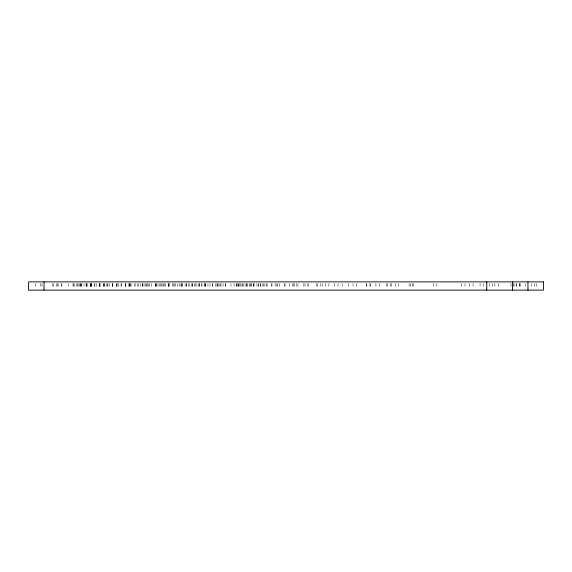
<?xml version="1.0" encoding="UTF-8"?>
<svg xmlns="http://www.w3.org/2000/svg" width="572" height="572" viewBox="0 0 572 572"><rect width="100%" height="100%" fill="white"/><g stroke="black" fill="none" stroke-linecap="round" stroke-linejoin="round"><path stroke-width="0.43" stroke-dasharray="2.86 2.15" d="M536.193 283.526L536.193 288.474M534.648 283.526L534.648 288.474M531.56 283.526L531.56 288.474M525.425 283.526L525.425 288.474M520.191 283.526L520.191 288.474M519.719 283.526L519.719 288.474M519.204 283.526L519.204 288.474M516.63 283.526L516.63 288.474M516.116 283.526L516.116 288.474M514.056 283.526L514.056 288.474M513.542 283.526L513.542 288.474M510.968 283.526L510.968 288.474M498.191 283.526L498.191 288.474M494.916 283.526L494.916 288.474M492.471 283.526L492.471 288.474M489.196 283.526L489.196 288.474M483.168 283.526L483.168 288.474M480.08 283.526L480.08 288.474M473.023 283.526L473.023 288.474M469.748 283.526L469.748 288.474M465.015 283.526L465.015 288.474M461.74 283.526L461.74 288.474M436.836 283.526L436.836 288.474M433.748 283.526L433.748 288.474M413.527 283.526L413.527 288.474M412.376 283.526L412.376 288.474M410.253 283.526L410.253 288.474M409.102 283.526L409.102 288.474M398.655 283.526L398.655 288.474M395.381 283.526L395.381 288.474M391.312 283.526L391.312 288.474M390.64 283.526L390.64 288.474M387.373 283.526L387.373 288.474M386.608 283.526L386.608 288.474M379.2 283.526L379.2 288.474M375.926 283.526L375.926 288.474M370.456 283.526L370.456 288.474M369.912 283.526L369.912 288.474M366.824 283.526L366.824 288.474M366.28 283.526L366.28 288.474M356.313 283.526L356.313 288.474M353.046 283.526L353.046 288.474M348.276 283.526L348.276 288.474M342.127 283.526L342.127 288.474M338.009 283.526L338.009 288.474M334.734 283.526L334.734 288.474M328.857 283.526L328.857 288.474M325.582 283.526L325.582 288.474M322.536 283.526L322.536 288.474M320.849 283.526L320.849 288.474M317.574 283.526L317.574 288.474M316.387 283.526L316.387 288.474M308.265 283.526L308.265 288.474M307.121 283.526L307.121 288.474M304.99 283.526L304.99 288.474M303.846 283.526L303.846 288.474M297.933 283.526L297.933 288.474M296.818 283.526L296.818 288.474M294.237 283.526L294.237 288.474M293.55 283.526L293.55 288.474M292.7 283.526L292.7 288.474M289.739 283.526L289.739 288.474M285.035 283.526L285.035 288.474M284.856 283.526L284.856 288.474M279.629 283.526L279.629 288.474M277.763 283.526L277.763 288.474M276.669 283.526L276.669 288.474M275.089 283.526L275.089 288.474M271.965 283.526L271.965 288.474M271.814 283.526L271.779 288.474M267.074 283.526L267.074 288.474M266.552 283.526L266.552 288.474M264.893 283.526L264.893 288.474M263.799 283.526L263.799 288.474M262.348 283.526L262.348 288.474M260.26 283.526L260.26 288.474M260.21 283.526L260.21 288.474M258.708 283.526L258.708 288.474M258.172 283.526L258.172 288.474M256.935 283.526L256.935 288.474M254.082 283.526L254.082 288.474M253.475 283.526L253.475 288.474M253.346 283.526L253.346 288.474M251.816 283.526L251.816 288.474M250.994 283.526L250.994 288.474M250.071 283.526L250.071 288.474M249.278 283.526L249.278 288.474M247.183 283.526L247.183 288.474M246.904 283.526L246.904 288.474M246.482 283.526L246.482 288.474M245.095 283.526L245.095 288.474M243.207 283.526L243.207 288.474M242.728 283.526L242.728 288.474M241.899 283.526L241.899 288.474M240.762 283.526L240.762 288.474M239.618 283.526L239.618 288.474M238.738 283.526L238.738 288.474M238.631 283.526L238.631 288.474M237.487 283.526L237.487 288.474M236.343 283.526L236.343 288.474M236.157 283.526L236.157 288.474M234.105 283.526L234.105 288.474M230.924 283.526L231.009 288.474M225.776 283.526L225.776 288.474M225.668 283.526L225.668 288.474M223.08 283.526L223.08 288.474M221.035 283.526L221.035 288.474M220.17 283.526L220.17 288.474M219.019 283.526L219.019 288.474M217.932 283.526L217.932 288.474M217.853 283.526L217.853 288.474M216.895 283.526L216.895 288.474M215.744 283.526L215.744 288.474M212.705 283.526L212.705 288.474M212.591 283.526L212.591 288.474M210.003 283.526L210.003 288.474M207.958 283.526L207.958 288.474M205.72 283.526L205.72 288.474M205.291 283.526L205.291 288.474M204.855 283.526L204.855 288.474M204.776 283.526L204.776 288.474M202.016 283.526L202.016 288.474M201.544 283.526L201.544 288.474M199.628 283.526L199.628 288.474M199.514 283.526L199.514 288.474M198.427 283.526L198.427 288.474M196.932 283.526L196.932 288.474M195.152 283.526L195.152 288.474M194.88 283.526L194.88 288.474M192.7 283.526L192.7 288.474M192.65 283.526L192.65 288.474M191.784 283.526L191.699 288.474M189.432 283.526L189.432 288.474M188.467 283.526L188.467 288.474M186.551 283.526L186.551 288.474M186.436 283.526L186.436 288.474M185.128 283.526L185.128 288.474M182.404 283.526L182.404 288.474M181.96 283.526L181.96 288.474M181.803 283.526L181.803 288.474M180.952 283.526L180.952 288.474M179.136 283.526L179.136 288.474M177.842 283.526L177.842 288.474M175.547 283.526L175.547 288.474M174.381 283.526L174.381 288.474M173.359 283.526L173.359 288.474M172.272 283.526L172.272 288.474M169.148 283.526L169.148 288.474M168.883 283.526L168.883 288.474M168.726 283.526L168.726 288.474M168.676 283.526L168.676 288.474M165.401 283.526L165.401 288.474M164.765 283.526L164.765 288.474M163.12 283.526L163.12 288.474M162.948 283.526L162.948 288.474M161.304 283.526L161.304 288.474M160.289 283.526L160.289 288.474M159.359 283.526L159.359 288.474M157.972 283.526L157.972 288.474M156.799 283.526L156.799 288.474M156.077 283.526L156.077 288.474M155.806 283.526L155.806 288.474M155.655 283.526L155.655 288.474M151.687 283.526L151.687 288.474M149.228 283.526L149.228 288.474M148.227 283.526L148.227 288.474M147.211 283.526L147.211 288.474M146.532 283.526L146.532 288.474M145.953 283.526L145.953 288.474M144.945 283.526L144.945 288.474M143 283.526L143 288.474M142.728 283.526L142.728 288.474M142.578 283.526L142.578 288.474M140.784 283.526L140.784 288.474M138.61 283.526L138.61 288.474M137.208 283.526L137.208 288.474M135.156 283.526L135.156 288.474M134.134 283.526L134.134 288.474M131.06 283.526L131.06 288.474M130.43 283.526L130.43 288.474M129.923 283.526L129.923 288.474M129.658 283.526L129.658 288.474M129.501 283.526L129.501 288.474M128.636 283.526L128.636 288.474M125.54 283.526L125.54 288.474M125.361 283.526L125.361 288.474M125.282 283.526L125.282 288.474M121.772 283.526L121.772 288.474M121.057 283.526L121.057 288.474M118.497 283.526L118.497 288.474M117.353 283.526L117.353 288.474M116.581 283.526L116.581 288.474M116.423 283.526L116.423 288.474M112.605 283.526L112.605 288.474M112.462 283.526L112.462 288.474M112.205 283.526L112.205 288.474M109.559 283.526L109.559 288.474M107.979 283.526L107.979 288.474M107.372 283.526L107.372 288.474M106.32 283.526L106.32 288.474M104.855 283.526L104.855 288.474M104.276 283.526L104.276 288.474M103.503 283.526L103.503 288.474M103.346 283.526L103.346 288.474M100.171 283.526L100.171 288.474M99.528 283.526L99.528 288.474M99.385 283.526L99.385 288.474M99.128 283.526L99.128 288.474M96.489 283.526L96.489 288.474M94.909 283.526L94.909 288.474M94.301 283.526L94.308 288.474M91.785 283.526L91.785 288.474M91.198 283.526L91.198 288.474M91.034 283.526L91.034 288.474M90.876 283.526L90.876 288.474M90.426 283.526L90.426 288.474M90.276 283.526L90.276 288.474M87.602 283.526L87.602 288.474M86.451 283.526L86.451 288.474M86.308 283.526L86.308 288.474M86.05 283.526L86.05 288.474M84.013 283.526L84.013 288.474M81.832 283.526L81.832 288.474M81.224 283.526L81.224 288.474M80.738 283.526L80.738 288.474M80.581 283.526L80.581 288.474M79.436 283.526L79.436 288.474M78.121 283.526L78.121 288.474M77.199 283.526L77.199 288.474M76.162 283.526L76.162 288.474M74.431 283.526L74.431 288.474M73.38 283.526L73.38 288.474M72.973 283.526L72.973 288.474M68.147 283.526L68.147 288.474M61.933 283.526L61.933 288.474M61.133 283.526L61.133 288.474M58.079 283.526L58.079 288.474M57.858 283.526L57.858 288.474M56.399 283.526L56.399 288.474M53.375 283.526L53.375 288.474M52.281 283.526L52.281 288.474M41.985 283.526L41.985 288.474M40.305 283.526L40.305 288.474M35.807 283.526L35.807 288.474"/><path stroke-width="0.86" d="M527.956 281.882L527.956 290.118M512.512 281.882L512.512 290.118M486.772 281.882L486.772 290.118M44.044 281.882L44.044 290.118M543.4 281.882L28.6 281.882L28.6 290.118L543.4 290.118L543.4 281.882"/></g></svg>
